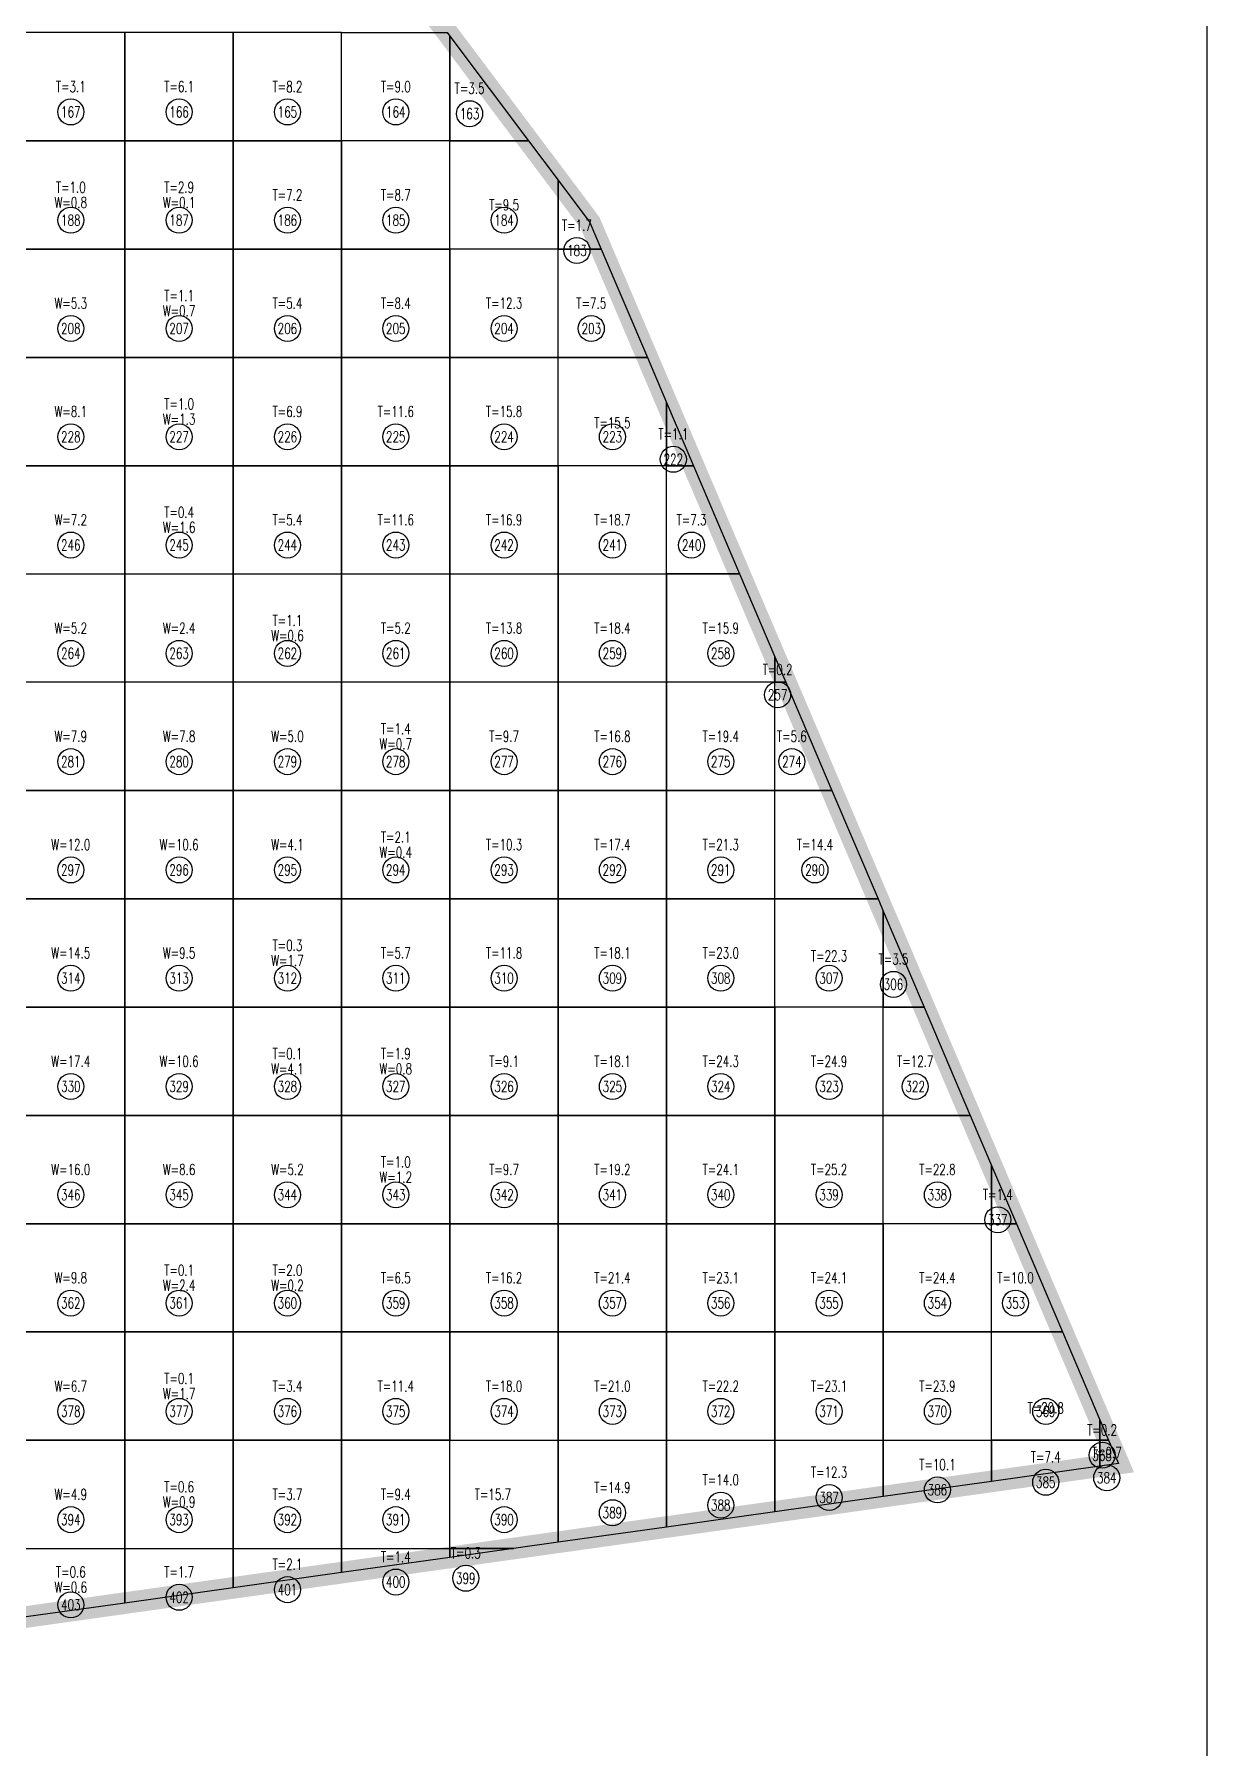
# Model space of a CAD drawing. Extents: x 4283 to 40403, y 1134 to 1764.
# Drawn here: x 12990.4 to 13032, y 1576.9 to 1637.7 of the extents above; entities that cross this region are included whole.
import ezdxf
from ezdxf.enums import TextEntityAlignment as Align

# ---------------------------------------------------------------- set-up
doc = ezdxf.new("R2010")
doc.units = 0
for name, color, linetype in [('tdz_14-2方格网', 2, 'Continuous'), ('tdz_14-2方格网计算', 7, 'Continuous'), ('tdz_土方计算图', 7, 'Continuous'), ('tdz_格田', 6, 'Continuous')]:
    doc.layers.add(name, color=color, linetype=linetype)
doc.styles.add('GLandNum', font='txt_____.ttf', dxfattribs={"width": 0.7, "height": 0.5})

msp = doc.modelspace()

# ---------------------------------------------------------------- linework, layer by layer
at = {"layer": 'tdz_14-2方格网', "linetype": 'Continuous'}
for points in [[(12989.736, 1637.8, 2618.022), (12989.736, 1633.954, 2618.078), (12993.582, 1633.954, 2617.858), (12993.582, 1637.8, 2617.782)], [(12993.582, 1637.8, 2617.782), (12993.582, 1633.954, 2617.858), (12997.428, 1633.954, 2617.531), (12997.428, 1637.8, 2617.515)], [(12997.428, 1637.8, 2617.515), (12997.428, 1633.954, 2617.531), (13001.274, 1633.954, 2617.301), (13001.274, 1637.8, 2617.392)], [(13005.12, 1637.676, 2617.099), (13005.12, 1633.954, 2617.187), (13001.274, 1633.954, 2617.301), (13001.274, 1637.8, 2617.392), (13005.027, 1637.8, 2617.102)], [(13007.914, 1633.954, 2617.027), (13005.12, 1633.954, 2617.187), (13005.12, 1637.676, 2617.099)], [(12989.736, 1633.954, 2618.078), (12989.736, 1630.107, 2618.409), (12993.582, 1630.107, 2618.167), (12993.582, 1633.954, 2617.858)], [(12993.582, 1633.954, 2617.858), (12993.582, 1630.107, 2618.167), (12997.428, 1630.107, 2617.866), (12997.428, 1633.954, 2617.531)], [(12997.428, 1633.954, 2617.531), (12997.428, 1630.107, 2617.866), (13001.274, 1630.107, 2617.58), (13001.274, 1633.954, 2617.301)], [(13001.274, 1633.954, 2617.301), (13001.274, 1630.107, 2617.58), (13005.12, 1630.107, 2617.334), (13005.12, 1633.954, 2617.187)], [(13008.966, 1632.551, 2616.999), (13008.966, 1630.107, 2617.041), (13005.12, 1630.107, 2617.334), (13005.12, 1633.954, 2617.187), (13007.914, 1633.954, 2617.027)], [(13010.493, 1630.107, 2616.968), (13008.966, 1630.107, 2617.041), (13008.966, 1632.551, 2616.999), (13010.091, 1631.052, 2616.97)], [(12989.736, 1630.107, 2618.409), (12989.736, 1626.261, 2618.697), (12993.582, 1626.261, 2618.324), (12993.582, 1630.107, 2618.167)], [(12993.582, 1630.107, 2618.167), (12993.582, 1626.261, 2618.324), (12997.428, 1626.261, 2617.847), (12997.428, 1630.107, 2617.866)], [(12997.428, 1630.107, 2617.866), (12997.428, 1626.261, 2617.847), (13001.274, 1626.261, 2617.622), (13001.274, 1630.107, 2617.58)], [(13001.274, 1630.107, 2617.58), (13001.274, 1626.261, 2617.622), (13005.12, 1626.261, 2617.316), (13005.12, 1630.107, 2617.334)], [(13005.12, 1630.107, 2617.334), (13005.12, 1626.261, 2617.316), (13008.966, 1626.261, 2617.007), (13008.966, 1630.107, 2617.041)], [(13008.966, 1630.107, 2617.041), (13010.493, 1630.107, 2616.968), (13012.131, 1626.261, 2616.96), (13008.966, 1626.261, 2617.007)], [(12989.736, 1626.261, 2618.697), (12989.736, 1622.415, 2618.851), (12993.582, 1622.415, 2618.48), (12993.582, 1626.261, 2618.324)], [(12993.582, 1626.261, 2618.324), (12993.582, 1622.415, 2618.48), (12997.428, 1622.415, 2618.047), (12997.428, 1626.261, 2617.847)], [(12997.428, 1626.261, 2617.847), (12997.428, 1622.415, 2618.047), (13001.274, 1622.415, 2617.627), (13001.274, 1626.261, 2617.622)], [(13001.274, 1626.261, 2617.622), (13001.274, 1622.415, 2617.627), (13005.12, 1622.415, 2617.312), (13005.12, 1626.261, 2617.316)], [(13005.12, 1626.261, 2617.316), (13005.12, 1622.415, 2617.312), (13008.966, 1622.415, 2617.047), (13008.966, 1626.261, 2617.007)], [(13012.813, 1624.661, 2616.956), (13012.813, 1622.415, 2616.948), (13008.966, 1622.415, 2617.047), (13008.966, 1626.261, 2617.007), (13012.131, 1626.261, 2616.96)], [(13013.769, 1622.415, 2616.952), (13012.813, 1622.415, 2616.948), (13012.813, 1624.661, 2616.956)], [(12989.736, 1622.415, 2618.851), (12989.736, 1618.569, 2618.799), (12993.582, 1618.569, 2618.526), (12993.582, 1622.415, 2618.48)], [(12993.582, 1622.415, 2618.48), (12993.582, 1618.569, 2618.526), (12997.428, 1618.569, 2618.188), (12997.428, 1622.415, 2618.047)], [(12997.428, 1622.415, 2618.047), (12997.428, 1618.569, 2618.188), (13001.274, 1618.569, 2617.872), (13001.274, 1622.415, 2617.627)], [(13001.274, 1622.415, 2617.627), (13001.274, 1618.569, 2617.872), (13005.12, 1618.569, 2617.485), (13005.12, 1622.415, 2617.312)], [(13005.12, 1622.415, 2617.312), (13005.12, 1618.569, 2617.485), (13008.966, 1618.569, 2617.105), (13008.966, 1622.415, 2617.047)], [(13008.966, 1622.415, 2617.047), (13008.966, 1618.569, 2617.105), (13012.813, 1618.569, 2616.948), (13012.813, 1622.415, 2616.948)], [(13012.813, 1622.415, 2616.948), (13013.769, 1622.415, 2616.952), (13015.406, 1618.569, 2616.943), (13012.813, 1618.569, 2616.948)], [(12989.736, 1614.723, 2618.825), (12989.736, 1618.569, 2618.799), (12993.582, 1618.569, 2618.526), (12993.582, 1614.723, 2618.682)], [(12993.582, 1614.723, 2618.682), (12993.582, 1618.569, 2618.526), (12997.428, 1618.569, 2618.188), (12997.428, 1614.723, 2618.45)], [(12997.428, 1614.723, 2618.45), (12997.428, 1618.569, 2618.188), (13001.274, 1618.569, 2617.872), (13001.274, 1614.723, 2618.225)], [(13001.274, 1614.723, 2618.225), (13001.274, 1618.569, 2617.872), (13005.12, 1618.569, 2617.485), (13005.12, 1614.723, 2617.784)], [(13005.12, 1614.723, 2617.784), (13005.12, 1618.569, 2617.485), (13008.966, 1618.569, 2617.105), (13008.966, 1614.723, 2617.372)], [(13008.966, 1614.723, 2617.372), (13008.966, 1618.569, 2617.105), (13012.813, 1618.569, 2616.948), (13012.813, 1614.723, 2617.081)], [(13016.659, 1615.628, 2616.937), (13016.659, 1614.723, 2616.935), (13012.813, 1614.723, 2617.081), (13012.813, 1618.569, 2616.948), (13015.406, 1618.569, 2616.943)], [(13017.044, 1614.723, 2616.935), (13016.659, 1614.723, 2616.935), (13016.659, 1615.628, 2616.937)], [(12989.736, 1614.723, 2618.825), (12989.736, 1610.877, 2619.067), (12993.582, 1610.877, 2618.996), (12993.582, 1614.723, 2618.682)], [(12993.582, 1614.723, 2618.682), (12993.582, 1610.877, 2618.996), (12997.428, 1610.877, 2618.751), (12997.428, 1614.723, 2618.45)], [(12997.428, 1614.723, 2618.45), (12997.428, 1610.877, 2618.751), (13001.274, 1610.877, 2618.427), (13001.274, 1614.723, 2618.225)], [(13001.274, 1614.723, 2618.225), (13001.274, 1610.877, 2618.427), (13005.12, 1610.877, 2618.016), (13005.12, 1614.723, 2617.784)], [(13005.12, 1614.723, 2617.784), (13005.12, 1610.877, 2618.016), (13008.966, 1610.877, 2617.498), (13008.966, 1614.723, 2617.372)], [(13008.966, 1614.723, 2617.372), (13008.966, 1610.877, 2617.498), (13012.813, 1610.877, 2617.158), (13012.813, 1614.723, 2617.081)], [(13012.813, 1614.723, 2617.081), (13012.813, 1610.877, 2617.158), (13016.659, 1610.877, 2616.927), (13016.659, 1614.723, 2616.935)], [(13016.659, 1614.723, 2616.935), (13017.044, 1614.723, 2616.935), (13018.682, 1610.877, 2616.927), (13016.659, 1610.877, 2616.927)], [(12989.736, 1610.877, 2619.067), (12989.736, 1607.03, 2619.273), (12993.582, 1607.03, 2619.157), (12993.582, 1610.877, 2618.996)], [(12993.582, 1610.877, 2618.996), (12993.582, 1607.03, 2619.157), (12997.428, 1607.03, 2618.728), (12997.428, 1610.877, 2618.751)], [(12997.428, 1610.877, 2618.751), (12997.428, 1607.03, 2618.728), (13001.274, 1607.03, 2618.333), (13001.274, 1610.877, 2618.427)], [(13001.274, 1610.877, 2618.427), (13001.274, 1607.03, 2618.333), (13005.12, 1607.03, 2617.914), (13005.12, 1610.877, 2618.016)], [(13005.12, 1610.877, 2618.016), (13005.12, 1607.03, 2617.914), (13008.966, 1607.03, 2617.582), (13008.966, 1610.877, 2617.498)], [(13008.966, 1610.877, 2617.498), (13008.966, 1607.03, 2617.582), (13012.813, 1607.03, 2617.216), (13012.813, 1610.877, 2617.158)], [(13012.813, 1610.877, 2617.158), (13012.813, 1607.03, 2617.216), (13016.659, 1607.03, 2616.984), (13016.659, 1610.877, 2616.927)], [(13016.659, 1610.877, 2616.927), (13018.682, 1610.877, 2616.927), (13020.319, 1607.03, 2616.925), (13016.659, 1607.03, 2616.984)], [(12989.736, 1607.03, 2619.273), (12989.736, 1603.184, 2619.538), (12993.582, 1603.184, 2619.25), (12993.582, 1607.03, 2619.157)], [(12993.582, 1607.03, 2619.157), (12993.582, 1603.184, 2619.25), (12997.428, 1603.184, 2618.78), (12997.428, 1607.03, 2618.728)], [(12997.428, 1607.03, 2618.728), (12997.428, 1603.184, 2618.78), (13001.274, 1603.184, 2618.388), (13001.274, 1607.03, 2618.333)], [(13001.274, 1607.03, 2618.333), (13001.274, 1603.184, 2618.388), (13005.12, 1603.184, 2618.041), (13005.12, 1607.03, 2617.914)], [(13005.12, 1607.03, 2617.914), (13005.12, 1603.184, 2618.041), (13008.966, 1603.184, 2617.696), (13008.966, 1607.03, 2617.582)], [(13008.966, 1607.03, 2617.582), (13008.966, 1603.184, 2617.696), (13012.813, 1603.184, 2617.279), (13012.813, 1607.03, 2617.216)], [(13012.813, 1607.03, 2617.216), (13012.813, 1603.184, 2617.279), (13016.659, 1603.184, 2617.011), (13016.659, 1607.03, 2616.984)], [(13020.505, 1606.595, 2616.925), (13020.505, 1603.184, 2616.927), (13016.659, 1603.184, 2617.011), (13016.659, 1607.03, 2616.984), (13020.319, 1607.03, 2616.925)], [(13021.957, 1603.184, 2616.928), (13020.505, 1603.184, 2616.927), (13020.505, 1606.595, 2616.925)], [(12989.736, 1603.184, 2619.538), (12989.736, 1599.338, 2619.828), (12993.582, 1599.338, 2619.372), (12993.582, 1603.184, 2619.25)], [(12993.582, 1603.184, 2619.25), (12993.582, 1599.338, 2619.372), (12997.428, 1599.338, 2619.063), (12997.428, 1603.184, 2618.78)], [(12997.428, 1603.184, 2618.78), (12997.428, 1599.338, 2619.063), (13001.274, 1599.338, 2618.818), (13001.274, 1603.184, 2618.388)], [(13001.274, 1603.184, 2618.388), (13001.274, 1599.338, 2618.818), (13005.12, 1599.338, 2618.366), (13005.12, 1603.184, 2618.041)], [(13005.12, 1603.184, 2618.041), (13005.12, 1599.338, 2618.366), (13008.966, 1599.338, 2617.874), (13008.966, 1603.184, 2617.696)], [(13008.966, 1603.184, 2617.696), (13008.966, 1599.338, 2617.874), (13012.813, 1599.338, 2617.337), (13012.813, 1603.184, 2617.279)], [(13012.813, 1603.184, 2617.279), (13012.813, 1599.338, 2617.337), (13016.659, 1599.338, 2617.117), (13016.659, 1603.184, 2617.011)], [(13016.659, 1603.184, 2617.011), (13016.659, 1599.338, 2617.117), (13020.505, 1599.338, 2616.923), (13020.505, 1603.184, 2616.927)], [(13020.505, 1603.184, 2616.927), (13021.957, 1603.184, 2616.928), (13023.595, 1599.338, 2616.932), (13020.505, 1599.338, 2616.923)], [(12989.736, 1599.338, 2619.828), (12989.736, 1595.492, 2619.746), (12993.582, 1595.492, 2619.282), (12993.582, 1599.338, 2619.372)], [(12993.582, 1599.338, 2619.372), (12993.582, 1595.492, 2619.282), (12997.428, 1595.492, 2618.909), (12997.428, 1599.338, 2619.063)], [(12997.428, 1599.338, 2619.063), (12997.428, 1595.492, 2618.909), (13001.274, 1595.492, 2618.741), (13001.274, 1599.338, 2618.818)], [(13001.274, 1599.338, 2618.818), (13001.274, 1595.492, 2618.741), (13005.12, 1595.492, 2618.3), (13005.12, 1599.338, 2618.366)], [(13005.12, 1599.338, 2618.366), (13005.12, 1595.492, 2618.3), (13008.966, 1595.492, 2617.785), (13008.966, 1599.338, 2617.874)], [(13008.966, 1599.338, 2617.874), (13008.966, 1595.492, 2617.785), (13012.813, 1595.492, 2617.468), (13012.813, 1599.338, 2617.337)], [(13012.813, 1599.338, 2617.337), (13012.813, 1595.492, 2617.468), (13016.659, 1595.492, 2617.263), (13016.659, 1599.338, 2617.117)], [(13016.659, 1599.338, 2617.117), (13016.659, 1595.492, 2617.263), (13020.505, 1595.492, 2617.059), (13020.505, 1599.338, 2616.923)], [(13024.351, 1597.562, 2616.934), (13024.351, 1595.492, 2616.934), (13020.505, 1595.492, 2617.059), (13020.505, 1599.338, 2616.923), (13023.595, 1599.338, 2616.932)], [(13025.232, 1595.492, 2616.936), (13024.351, 1595.492, 2616.934), (13024.351, 1597.562, 2616.934)], [(12989.736, 1595.492, 2619.746), (12989.736, 1591.646, 2619.598), (12993.582, 1591.646, 2619.251), (12993.582, 1595.492, 2619.282)], [(12993.582, 1595.492, 2619.282), (12993.582, 1591.646, 2619.251), (12997.428, 1591.646, 2618.888), (12997.428, 1595.492, 2618.909)], [(12997.428, 1595.492, 2618.909), (12997.428, 1591.646, 2618.888), (13001.274, 1591.646, 2618.517), (13001.274, 1595.492, 2618.741)], [(13001.274, 1595.492, 2618.741), (13001.274, 1591.646, 2618.517), (13005.12, 1591.646, 2618.088), (13005.12, 1595.492, 2618.3)], [(13005.12, 1595.492, 2618.3), (13005.12, 1591.646, 2618.088), (13008.966, 1591.646, 2617.759), (13008.966, 1595.492, 2617.785)], [(13008.966, 1595.492, 2617.785), (13008.966, 1591.646, 2617.759), (13012.813, 1591.646, 2617.595), (13012.813, 1595.492, 2617.468)], [(13012.813, 1595.492, 2617.468), (13012.813, 1591.646, 2617.595), (13016.659, 1591.646, 2617.39), (13016.659, 1595.492, 2617.263)], [(13016.659, 1595.492, 2617.263), (13016.659, 1591.646, 2617.39), (13020.505, 1591.646, 2617.192), (13020.505, 1595.492, 2617.059)], [(13020.505, 1595.492, 2617.059), (13020.505, 1591.646, 2617.192), (13024.351, 1591.646, 2616.998), (13024.351, 1595.492, 2616.934)], [(13024.351, 1595.492, 2616.934), (13025.232, 1595.492, 2616.936), (13026.87, 1591.646, 2616.939), (13024.351, 1591.646, 2616.998)], [(12989.736, 1591.646, 2619.598), (12989.736, 1587.8, 2619.66), (12993.582, 1587.8, 2619.396), (12993.582, 1591.646, 2619.251)], [(12993.582, 1591.646, 2619.251), (12993.582, 1587.8, 2619.396), (12997.428, 1587.8, 2619.092), (12997.428, 1591.646, 2618.888)], [(12997.428, 1591.646, 2618.888), (12997.428, 1587.8, 2619.092), (13001.274, 1587.8, 2618.718), (13001.274, 1591.646, 2618.517)], [(13001.274, 1591.646, 2618.517), (13001.274, 1587.8, 2618.718), (13005.12, 1587.8, 2618.298), (13005.12, 1591.646, 2618.088)], [(13005.12, 1591.646, 2618.088), (13005.12, 1587.8, 2618.298), (13008.966, 1587.8, 2617.985), (13008.966, 1591.646, 2617.759)], [(13008.966, 1591.646, 2617.759), (13008.966, 1587.8, 2617.985), (13012.813, 1587.8, 2617.734), (13012.813, 1591.646, 2617.595)], [(13012.813, 1591.646, 2617.595), (13012.813, 1587.8, 2617.734), (13016.659, 1587.8, 2617.527), (13016.659, 1591.646, 2617.39)], [(13016.659, 1591.646, 2617.39), (13016.659, 1587.8, 2617.527), (13020.505, 1587.8, 2617.333), (13020.505, 1591.646, 2617.192)], [(13020.505, 1591.646, 2617.192), (13020.505, 1587.8, 2617.333), (13024.351, 1587.8, 2617.14), (13024.351, 1591.646, 2616.998)], [(13028.197, 1588.529, 2616.942), (13028.197, 1587.8, 2616.946), (13024.351, 1587.8, 2617.14), (13024.351, 1591.646, 2616.998), (13026.87, 1591.646, 2616.939)], [(13028.508, 1587.8, 2616.943), (13028.197, 1587.8, 2616.946), (13028.197, 1588.529, 2616.942)], [(12989.736, 1587.8, 2619.66), (12989.736, 1583.954, 2619.665), (12993.582, 1583.954, 2619.375), (12993.582, 1587.8, 2619.396)], [(12993.582, 1587.8, 2619.396), (12993.582, 1583.954, 2619.375), (12997.428, 1583.954, 2619.014), (12997.428, 1587.8, 2619.092)], [(12997.428, 1587.8, 2619.092), (12997.428, 1583.954, 2619.014), (13001.274, 1583.954, 2618.752), (13001.274, 1587.8, 2618.718)], [(13001.274, 1587.8, 2618.718), (13001.274, 1583.954, 2618.752), (13005.12, 1583.954, 2618.513), (13005.12, 1587.8, 2618.298)], [(13007.372, 1583.954, 2618.374), (13005.12, 1583.954, 2618.513), (13005.12, 1587.8, 2618.298), (13008.966, 1587.8, 2617.985), (13008.966, 1584.178, 2618.268)], [(13008.966, 1584.178, 2618.268), (13008.966, 1587.8, 2617.985), (13012.813, 1587.8, 2617.734), (13012.813, 1584.718, 2618.012)], [(13012.813, 1584.718, 2618.012), (13012.813, 1587.8, 2617.734), (13016.659, 1587.8, 2617.527), (13016.659, 1585.258, 2617.755)], [(13016.659, 1585.258, 2617.755), (13016.659, 1587.8, 2617.527), (13020.505, 1587.8, 2617.333), (13020.505, 1585.799, 2617.5)], [(13020.505, 1585.799, 2617.5), (13020.505, 1587.8, 2617.333), (13024.351, 1587.8, 2617.14), (13024.351, 1586.339, 2617.244)], [(13024.351, 1586.339, 2617.244), (13024.351, 1587.8, 2617.14), (13028.197, 1587.8, 2616.946), (13028.197, 1586.879, 2616.988)], [(13028.197, 1587.8, 2616.946), (13028.508, 1587.8, 2616.943), (13028.86, 1586.972, 2616.944), (13028.197, 1586.879, 2616.988)], [(12989.736, 1581.476, 2619.548), (12989.736, 1583.954, 2619.665), (12993.582, 1583.954, 2619.375), (12993.582, 1582.016, 2619.292)], [(12993.582, 1582.016, 2619.292), (12993.582, 1583.954, 2619.375), (12997.428, 1583.954, 2619.014), (12997.428, 1582.557, 2619.035)], [(12997.428, 1582.557, 2619.035), (12997.428, 1583.954, 2619.014), (13001.274, 1583.954, 2618.752), (13001.274, 1583.097, 2618.78)], [(13001.274, 1583.097, 2618.78), (13001.274, 1583.954, 2618.752), (13005.12, 1583.954, 2618.513), (13005.12, 1583.637, 2618.524)], [(13005.12, 1583.954, 2618.513), (13007.372, 1583.954, 2618.374), (13005.12, 1583.637, 2618.524)]]:
    msp.add_polyline3d(points, close=True, dxfattribs=at)
at = {"layer": 'tdz_14-2方格网计算', "color": 7, "linetype": 'Continuous'}
for centre in [(12991.659, 1634.979), (12995.505, 1634.979), (12999.351, 1634.979), (13003.197, 1634.979), (13005.819, 1634.917), (12991.659, 1631.133), (12995.505, 1631.133), (12999.351, 1631.133), (13003.197, 1631.133), (13007.043, 1631.133), (13009.629, 1630.057), (12991.659, 1627.287), (12995.505, 1627.287), (12999.351, 1627.287), (13003.197, 1627.287), (13007.043, 1627.287), (13010.139, 1627.287), (12991.659, 1623.441), (12995.505, 1623.441), (12999.351, 1623.441), (13003.197, 1623.441), (13007.043, 1623.441), (13010.889, 1623.441), (13013.052, 1622.641), (12991.659, 1619.595), (12995.505, 1619.595), (12999.351, 1619.595), (13003.197, 1619.595), (13007.043, 1619.595), (13010.889, 1619.595), (13013.7, 1619.595), (12991.659, 1615.748), (12995.505, 1615.748), (12999.351, 1615.748), (13003.197, 1615.748), (13007.043, 1615.748), (13010.889, 1615.748), (13014.736, 1615.748), (13016.755, 1614.278), (12991.659, 1611.902), (12995.505, 1611.902), (12999.351, 1611.902), (13003.197, 1611.902), (13007.043, 1611.902), (13010.889, 1611.902), (13014.736, 1611.902), (13017.261, 1611.902), (12991.659, 1608.056), (12995.505, 1608.056), (12999.351, 1608.056), (13003.197, 1608.056), (13007.043, 1608.056), (13010.889, 1608.056), (13014.736, 1608.056), (13018.08, 1608.056), (12991.659, 1604.21), (12995.505, 1604.21), (12999.351, 1604.21), (13003.197, 1604.21), (13007.043, 1604.21), (13010.889, 1604.21), (13014.736, 1604.21), (13018.582, 1604.21), (13020.868, 1603.992), (12991.659, 1600.364), (12995.505, 1600.364), (12999.351, 1600.364), (13003.197, 1600.364), (13007.043, 1600.364), (13010.889, 1600.364), (13014.736, 1600.364), (13018.582, 1600.364), (13021.64, 1600.364), (12991.659, 1596.518), (12995.505, 1596.518), (12999.351, 1596.518), (13003.197, 1596.518), (13007.043, 1596.518), (13010.889, 1596.518), (13014.736, 1596.518), (13018.582, 1596.518), (13022.428, 1596.518), (13024.571, 1595.63), (12991.659, 1592.672), (12995.505, 1592.672), (12999.351, 1592.672), (13003.197, 1592.672), (13007.043, 1592.672), (13010.889, 1592.672), (13014.736, 1592.672), (13018.582, 1592.672), (13022.428, 1592.672), (13025.201, 1592.672), (12991.659, 1588.825), (12995.505, 1588.825), (12999.351, 1588.825), (13003.197, 1588.825), (13007.043, 1588.825), (13010.889, 1588.825), (13014.736, 1588.825), (13018.582, 1588.825), (13022.428, 1588.825), (13026.274, 1588.825), (13028.275, 1587.267), (13026.274, 1586.307), (13028.44, 1586.465), (13018.582, 1585.767), (13022.428, 1586.037), (12991.659, 1584.979), (12995.505, 1584.979), (12999.351, 1584.979), (13003.197, 1584.979), (13007.043, 1584.979), (13010.889, 1585.226), (13014.736, 1585.496), (12999.351, 1582.493), (13003.197, 1582.763), (13005.683, 1582.898), (12991.659, 1581.952), (12995.505, 1582.223)]:
    msp.add_circle(centre, 0.462, dxfattribs=at)
at = {"layer": 'tdz_土方计算图', "linetype": 'Continuous'}
msp.add_lwpolyline([(13031.99, 1674.092), (13031.99, 1514.092)], dxfattribs=at)
at = {"layer": 'tdz_格田', "linetype": 'Continuous', "lineweight": 60, "const_width": 0.769}
msp.add_lwpolyline([(12979.996, 1580.107), (12957.909, 1618.735), (12905.12, 1660.113), (12982.305, 1668.077), (13010.091, 1631.052), (13028.86, 1586.972), (12979.996, 1580.107)], close=True, dxfattribs=at)

# ---------------------------------------------------------------- texts
at = {"layer": 'tdz_14-2方格网计算', "color": 2, "linetype": 'Continuous', "style": 'GLandNum', "width": 0.7}
for s, p in [('T=3.1', (12991.659, 1635.877)), ('T=6.1', (12995.505, 1635.877)), ('T=8.2', (12999.351, 1635.877)), ('T=9.0', (13003.197, 1635.877)), ('T=3.5', (13005.819, 1635.815)), ('T=1.0', (12991.659, 1632.3)), ('T=2.9', (12995.505, 1632.3)), ('T=7.2', (12999.351, 1632.03)), ('T=8.7', (13003.197, 1632.03)), ('T=9.5', (13007.043, 1631.68)), ('T=1.7', (13009.629, 1630.954)), ('T=1.1', (12995.505, 1628.454)), ('T=5.4', (12999.351, 1628.184)), ('T=8.4', (13003.197, 1628.184)), ('T=12.3', (13007.043, 1628.184)), ('T=7.5', (13010.139, 1628.184)), ('T=1.0', (12995.505, 1624.607)), ('T=6.9', (12999.351, 1624.338)), ('T=11.6', (13003.197, 1624.338)), ('T=15.8', (13007.043, 1624.338)), ('T=15.5', (13010.889, 1623.938)), ('T=1.1', (13013.052, 1623.538)), ('T=0.4', (12995.505, 1620.761)), ('T=5.4', (12999.351, 1620.492)), ('T=11.6', (13003.197, 1620.492)), ('T=16.9', (13007.043, 1620.492)), ('T=18.7', (13010.889, 1620.492)), ('T=7.3', (13013.7, 1620.492)), ('T=1.1', (12999.351, 1616.915)), ('T=5.2', (13003.197, 1616.646)), ('T=13.8', (13007.043, 1616.646)), ('T=18.4', (13010.889, 1616.646)), ('T=15.9', (13014.736, 1616.646)), ('T=0.2', (13016.755, 1615.175)), ('T=1.4', (13003.197, 1613.069)), ('T=9.7', (13007.043, 1612.8)), ('T=16.8', (13010.889, 1612.8)), ('T=19.4', (13014.736, 1612.8)), ('T=5.6', (13017.261, 1612.8)), ('T=2.1', (13003.197, 1609.223)), ('T=10.3', (13007.043, 1608.954)), ('T=17.4', (13010.889, 1608.954)), ('T=21.3', (13014.736, 1608.954)), ('T=14.4', (13018.08, 1608.954)), ('T=0.3', (12999.351, 1605.377)), ('T=5.7', (13003.197, 1605.107)), ('T=11.8', (13007.043, 1605.107)), ('T=18.1', (13010.889, 1605.107)), ('T=23.0', (13014.736, 1605.107)), ('T=22.3', (13018.582, 1604.999)), ('T=3.5', (13020.868, 1604.89)), ('T=0.1', (12999.351, 1601.53)), ('T=1.9', (13003.197, 1601.53)), ('T=9.1', (13007.043, 1601.261)), ('T=18.1', (13010.889, 1601.261)), ('T=24.3', (13014.736, 1601.261)), ('T=24.9', (13018.582, 1601.261)), ('T=12.7', (13021.64, 1601.261)), ('T=1.0', (13003.197, 1597.684)), ('T=9.7', (13007.043, 1597.415)), ('T=19.2', (13010.889, 1597.415)), ('T=24.1', (13014.736, 1597.415)), ('T=25.2', (13018.582, 1597.415)), ('T=22.8', (13022.428, 1597.415)), ('T=1.4', (13024.571, 1596.527)), ('T=0.1', (12995.505, 1593.838)), ('T=2.0', (12999.351, 1593.838)), ('T=6.5', (13003.197, 1593.569)), ('T=16.2', (13007.043, 1593.569)), ('T=21.4', (13010.889, 1593.569)), ('T=23.1', (13014.736, 1593.569)), ('T=24.1', (13018.582, 1593.569)), ('T=24.4', (13022.428, 1593.569)), ('T=10.0', (13025.201, 1593.569)), ('T=0.1', (12995.505, 1589.992)), ('T=3.4', (12999.351, 1589.723)), ('T=11.4', (13003.197, 1589.723)), ('T=18.0', (13007.043, 1589.723)), ('T=21.0', (13010.889, 1589.723)), ('T=22.2', (13014.736, 1589.723)), ('T=23.1', (13018.582, 1589.723)), ('T=23.9', (13022.428, 1589.723)), ('T=20.8', (13026.274, 1588.944)), ('T=0.2', (13028.275, 1588.164)), ('T=7.4', (13026.274, 1587.204)), ('T=0.7', (13028.44, 1587.363)), ('T=12.3', (13018.582, 1586.664)), ('T=10.1', (13022.428, 1586.934)), ('T=0.6', (12995.505, 1586.146)), ('T=3.7', (12999.351, 1585.877)), ('T=9.4', (13003.197, 1585.877)), ('T=15.7', (13006.645, 1585.877)), ('T=14.9', (13010.889, 1586.124)), ('T=14.0', (13014.736, 1586.394)), ('T=2.1', (12999.351, 1583.39)), ('T=1.4', (13003.197, 1583.66)), ('T=0.3', (13005.683, 1583.795)), ('T=0.6', (12991.659, 1583.119)), ('T=1.7', (12995.505, 1583.12))]:
    msp.add_text(s, height=0.3846, dxfattribs=at).set_placement(p, align=Align.MIDDLE_CENTER)
at = {"layer": 'tdz_14-2方格网计算', "color": 7, "linetype": 'Continuous', "style": 'GLandNum', "width": 0.7}
for s, p in [('167', (12991.659, 1634.979)), ('166', (12995.505, 1634.979)), ('165', (12999.351, 1634.979)), ('164', (13003.197, 1634.979)), ('163', (13005.819, 1634.917)), ('188', (12991.659, 1631.133)), ('187', (12995.505, 1631.133)), ('186', (12999.351, 1631.133)), ('185', (13003.197, 1631.133)), ('184', (13007.043, 1631.133)), ('183', (13009.629, 1630.057)), ('208', (12991.659, 1627.287)), ('207', (12995.505, 1627.287)), ('206', (12999.351, 1627.287)), ('205', (13003.197, 1627.287)), ('204', (13007.043, 1627.287)), ('203', (13010.139, 1627.287)), ('228', (12991.659, 1623.441)), ('227', (12995.505, 1623.441)), ('226', (12999.351, 1623.441)), ('225', (13003.197, 1623.441)), ('224', (13007.043, 1623.441)), ('223', (13010.889, 1623.441)), ('222', (13013.052, 1622.641)), ('246', (12991.659, 1619.595)), ('245', (12995.505, 1619.595)), ('244', (12999.351, 1619.595)), ('243', (13003.197, 1619.595)), ('242', (13007.043, 1619.595)), ('241', (13010.889, 1619.595)), ('240', (13013.7, 1619.595)), ('264', (12991.659, 1615.748)), ('263', (12995.505, 1615.748)), ('262', (12999.351, 1615.748)), ('261', (13003.197, 1615.748)), ('260', (13007.043, 1615.748)), ('259', (13010.889, 1615.748)), ('258', (13014.736, 1615.748)), ('257', (13016.755, 1614.278)), ('281', (12991.659, 1611.902)), ('280', (12995.505, 1611.902)), ('279', (12999.351, 1611.902)), ('278', (13003.197, 1611.902)), ('277', (13007.043, 1611.902)), ('276', (13010.889, 1611.902)), ('275', (13014.736, 1611.902)), ('274', (13017.261, 1611.902)), ('297', (12991.659, 1608.056)), ('296', (12995.505, 1608.056)), ('295', (12999.351, 1608.056)), ('294', (13003.197, 1608.056)), ('293', (13007.043, 1608.056)), ('292', (13010.889, 1608.056)), ('291', (13014.736, 1608.056)), ('290', (13018.08, 1608.056)), ('314', (12991.659, 1604.21)), ('313', (12995.505, 1604.21)), ('312', (12999.351, 1604.21)), ('311', (13003.197, 1604.21)), ('310', (13007.043, 1604.21)), ('309', (13010.889, 1604.21)), ('308', (13014.736, 1604.21)), ('307', (13018.582, 1604.21)), ('306', (13020.868, 1603.992)), ('330', (12991.659, 1600.364)), ('329', (12995.505, 1600.364)), ('328', (12999.351, 1600.364)), ('327', (13003.197, 1600.364)), ('326', (13007.043, 1600.364)), ('325', (13010.889, 1600.364)), ('324', (13014.736, 1600.364)), ('323', (13018.582, 1600.364)), ('322', (13021.64, 1600.364)), ('346', (12991.659, 1596.518)), ('345', (12995.505, 1596.518)), ('344', (12999.351, 1596.518)), ('343', (13003.197, 1596.518)), ('342', (13007.043, 1596.518)), ('341', (13010.889, 1596.518)), ('340', (13014.736, 1596.518)), ('339', (13018.582, 1596.518)), ('338', (13022.428, 1596.518)), ('337', (13024.571, 1595.63)), ('362', (12991.659, 1592.672)), ('361', (12995.505, 1592.672)), ('360', (12999.351, 1592.672)), ('359', (13003.197, 1592.672)), ('358', (13007.043, 1592.672)), ('357', (13010.889, 1592.672)), ('356', (13014.736, 1592.672)), ('355', (13018.582, 1592.672)), ('354', (13022.428, 1592.672)), ('353', (13025.201, 1592.672)), ('378', (12991.659, 1588.825)), ('377', (12995.505, 1588.825)), ('376', (12999.351, 1588.825)), ('375', (13003.197, 1588.825)), ('374', (13007.043, 1588.825)), ('373', (13010.889, 1588.825)), ('372', (13014.736, 1588.825)), ('371', (13018.582, 1588.825)), ('370', (13022.428, 1588.825)), ('369', (13026.274, 1588.825)), ('368', (13028.275, 1587.267)), ('384', (13028.44, 1586.465)), ('386', (13022.428, 1586.037)), ('385', (13026.274, 1586.307)), ('389', (13010.889, 1585.226)), ('388', (13014.736, 1585.496)), ('387', (13018.582, 1585.767)), ('394', (12991.659, 1584.979)), ('393', (12995.505, 1584.979)), ('392', (12999.351, 1584.979)), ('391', (13003.197, 1584.979)), ('390', (13007.043, 1584.979)), ('400', (13003.197, 1582.763)), ('399', (13005.683, 1582.898)), ('402', (12995.505, 1582.223)), ('401', (12999.351, 1582.493)), ('403', (12991.659, 1581.952))]:
    msp.add_text(s, height=0.3846, dxfattribs=at).set_placement(p, align=Align.MIDDLE_CENTER)
at = {"layer": 'tdz_14-2方格网计算', "color": 173, "linetype": 'Continuous', "style": 'GLandNum', "width": 0.7}
for s, p in [('W=0.8', (12991.659, 1631.761)), ('W=0.1', (12995.505, 1631.761)), ('W=5.3', (12991.659, 1628.184)), ('W=0.7', (12995.505, 1627.915)), ('W=8.1', (12991.659, 1624.338)), ('W=1.3', (12995.505, 1624.069)), ('W=7.2', (12991.659, 1620.492)), ('W=1.6', (12995.505, 1620.223)), ('W=5.2', (12991.659, 1616.646)), ('W=2.4', (12995.505, 1616.646)), ('W=0.6', (12999.351, 1616.377)), ('W=7.9', (12991.659, 1612.8)), ('W=7.8', (12995.505, 1612.8)), ('W=5.0', (12999.351, 1612.8)), ('W=0.7', (13003.197, 1612.53)), ('W=12.0', (12991.659, 1608.954)), ('W=10.6', (12995.505, 1608.954)), ('W=4.1', (12999.351, 1608.954)), ('W=0.4', (13003.197, 1608.684)), ('W=14.5', (12991.659, 1605.107)), ('W=9.5', (12995.505, 1605.107)), ('W=1.7', (12999.351, 1604.838)), ('W=17.4', (12991.659, 1601.261)), ('W=10.6', (12995.505, 1601.261)), ('W=4.1', (12999.351, 1600.992)), ('W=0.8', (13003.197, 1600.992)), ('W=16.0', (12991.659, 1597.415)), ('W=8.6', (12995.505, 1597.415)), ('W=5.2', (12999.351, 1597.415)), ('W=1.2', (13003.197, 1597.146)), ('W=9.8', (12991.659, 1593.569)), ('W=2.4', (12995.505, 1593.3)), ('W=0.2', (12999.351, 1593.3)), ('W=6.7', (12991.659, 1589.723)), ('W=1.7', (12995.505, 1589.454)), ('W=4.9', (12991.659, 1585.877)), ('W=0.9', (12995.505, 1585.607)), ('W=0.6', (12991.659, 1582.581))]:
    msp.add_text(s, height=0.3846, dxfattribs=at).set_placement(p, align=Align.MIDDLE_CENTER)

doc.saveas('drawing.dxf')
